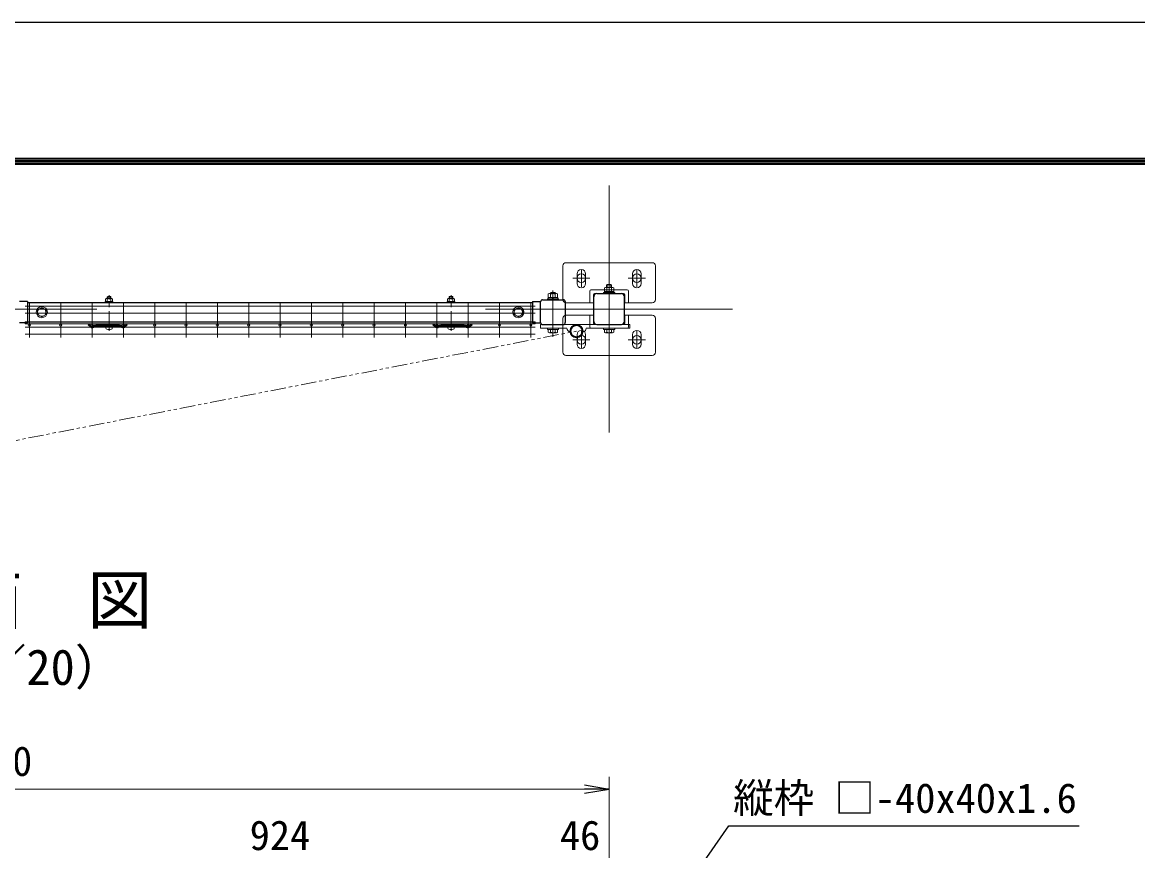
# Model space of a CAD drawing. Units: millimetres, scale not verified. Extents: x -6052 to 2348, y -2970 to 2970.
# Drawn here: x -1717 to 89, y 1628 to 2970 of the extents above; entities that cross this region are included whole.
import ezdxf
from ezdxf.enums import TextEntityAlignment as Align

# ---------------------------------------------------------------- set-up
doc = ezdxf.new("R2010")
doc.units = ezdxf.units.MM
doc.header["$LTSCALE"] = 20
doc.linetypes.add('USER1', pattern=[50.8, 31.75, -6.35, 6.35, -6.35])
doc.linetypes.add('USER2', pattern=[2.5, 1.25, -0.25, 0.25, -0.25, 0.25, -0.25])
doc.layers.add('0-1_D-TTL-TXT', color=7, linetype='Continuous')
for name, color, linetype, lineweight in [('0-2_D-STR-TXT', 7, 'Continuous', 13), ('0-3_D-STR1', 1, 'Continuous', 25), ('0-4_D-BMK', 2, 'USER1', 13), ('0-5_D-STR-DIM', 7, 'Continuous', 13), ('0-6_0', 7, 'Continuous', 25), ('0-7_D-STR3', 3, 'Continuous', 13), ('0-8_D-STR2', 7, 'Continuous', 13), ('0-9_D-TTL', 7, 'Continuous', 25)]:
    doc.layers.add(name, color=color, linetype=linetype, lineweight=lineweight)
doc.styles.add('ＭＳ ゴシック', font='')
doc.styles.get('ＭＳ ゴシック').set_extended_font_data('MS Gothic')

# ---------------------------------------------------------------- blocks, each defined once
blk = doc.blocks.new('_Open')
at = {"layer": '0-6_0'}
blk.add_line((-20, 3.33), (0, 0), dxfattribs=at)
blk.add_lwpolyline([(-20, -3.33), (0, 0), (-20, 0)], dxfattribs=at)
blk = doc.blocks.new('A$C982ee5ca')
at = {"layer": '0-4_D-BMK'}
blk.add_line((0, -150), (0, 1008), dxfattribs=at)
at = {"layer": '0-7_D-STR3'}
for p, q in [((-125, 798), (125, 798)), ((-125, 766), (-125, 798)), ((-125, 766), (125, 766)), ((-115, 881.6), (-115, 798)), ((-115, 798), (115, 798)), ((-86.6, 898), (86.6, 898)), ((-46, 968), (-60, 954)), ((60, 954), (-60, 954)), ((-60, 954), (-60, 898)), ((-58.2, 881.6), (-58.2, 798)), ((-46, 968), (-46, 898)), ((46, 968), (-46, 968)), ((46, 968), (46, 898)), ((46, 968), (60, 954)), ((58.2, 881.6), (58.2, 798)), ((60, 954), (60, 898)), ((115, 881.6), (115, 798)), ((125, 766), (125, 798)), ((-125, 0), (125, 0)), ((-125, -32), (-125, 0)), ((125, -32), (125, 0)), ((-125, -32), (125, -32)), ((-103.7, -32), (103.7, -32)), ((-103.7, -62.5), (-103.7, -32)), ((103.7, -63.3), (103.7, -32))]:
    blk.add_line(p, q, dxfattribs=at)
for centre, radius, start, end in [((-86.6, 865.2), 32.8, 30, 150), ((0, 786.4), 111.5, 58.543, 121.457), ((86.6, 865.2), 32.8, 30, 150), ((-65.7, -62.5), 38, 180, 253.92714), ((1.3, 170), 280, 253.92714, 285.41383), ((65.7, -63.3), 38, 285.41383, 0)]:
    blk.add_arc(centre, radius, start, end, dxfattribs=at)
blk = doc.blocks.new('ベースプレート部品\u3000平面図')
at = {"layer": '0-7_D-STR3'}
for p, q in [((-16076.5, 106818.2), (-16076.5, 105718.2)), ((-13176.5, 106918.2), (-15976.5, 106918.2)), ((-13076.5, 105718.2), (-13076.5, 106818.2)), ((-15616.5, 106248.2), (-15616.5, 106558.2)), ((-15336.5, 106248.2), (-15336.5, 106558.2)), ((-13816.5, 106248.2), (-13816.5, 106558.2)), ((-13536.5, 106248.2), (-13536.5, 106558.2)), ((-15206.5, 105618.2), (-15206.5, 105998.2)), ((-13986.5, 106038.2), (-15166.5, 106038.2)), ((-14106.5, 105918.2), (-15046.5, 105918.2)), ((-13946.5, 105998.2), (-13946.5, 105618.2)), ((-15976.5, 105618.2), (-15084.8, 105618.2)), ((-15086.5, 105618.2), (-15086.5, 105878.2)), ((-14066.5, 105618.2), (-14066.5, 105878.2)), ((-14064.8, 105618.2), (-13176.5, 105618.2))]:
    blk.add_line(p, q, dxfattribs=at)
for centre, radius, start, end in [((-15976.5, 106818.2), 100, 90, 180), ((-15476.5, 106558.2), 140, 0, 180), ((-13676.5, 106558.2), 140, 0, 180), ((-13176.5, 106818.2), 100, 0, 90), ((-15476.5, 106248.2), 140, 180, 0), ((-13676.5, 106248.2), 140, 180, 0), ((-15166.5, 105998.2), 40, 90, 180), ((-15046.5, 105878.2), 40, 90, 180), ((-14106.5, 105878.2), 40, 0, 90), ((-13986.5, 105998.2), 40, 0, 90), ((-15976.5, 105718.2), 100, 180, 270), ((-13176.5, 105718.2), 100, 270, 0)]:
    blk.add_arc(centre, radius, start, end, dxfattribs=at)
blk = doc.blocks.new('MLeader5')
at = {"layer": '0-2_D-STR-TXT', "lineweight": 25}
blk.add_line((-809.44, 1316.52), (-837.75, 1287.49), dxfattribs=at)
for points in [[(-814.92, 1320.33), (-572.71, 1668.66), (-19.76, 1668.66), (-5.45, 1668.66)], [(-820.39, 1324.14), (-837.75, 1287.49), (-814.92, 1320.33)]]:
    blk.add_lwpolyline(points, dxfattribs=at)

msp = doc.modelspace()

# ---------------------------------------------------------------- linework, layer by layer
at = {"layer": '0-3_D-STR1'}
for p, q in [((-786.66, 2530.61), (-746.86, 2530.61)), ((-1708.76, 2518.06), (-1721.82, 2518.06)), ((-1708.76, 2518.06), (-1708.76, 2483.16)), ((-1708.76, 2516.11), (-890.76, 2516.11)), ((-890.76, 2518.04), (-890.76, 2483.14)), ((-890.76, 2518.04), (-877.76, 2518.04)), ((-877.76, 2483.81), (-877.76, 2517.36)), ((-874.56, 2520.61), (-840.96, 2520.61)), ((-837.76, 2518.11), (-837.76, 2483.81)), ((-791.76, 2485.71), (-791.76, 2525.51)), ((-741.76, 2485.71), (-741.76, 2525.51)), ((-1708.76, 2483.16), (-1721.76, 2483.16)), ((-1708.76, 2485.11), (-890.76, 2485.11)), ((-890.76, 2483.14), (-877.76, 2483.14)), ((-874.56, 2480.61), (-840.96, 2480.61)), ((-786.66, 2480.61), (-746.86, 2480.61))]:
    msp.add_line(p, q, dxfattribs=at)
for centre, radius, start, end in [((-786.66, 2525.51), 5.1, 90.00031, 179.99985), ((-746.86, 2525.51), 5.1, 0, 90.00028), ((-874.56, 2517.41), 3.2, 90.00001, 179.99999), ((-840.96, 2517.41), 3.2, 359.9993, 90.00003), ((-874.56, 2483.81), 3.2, 179.99928, 270.00003), ((-840.96, 2483.81), 3.2, 270, 359.99916), ((-786.66, 2485.71), 5.1, 179.99984, 269.99973), ((-746.86, 2485.71), 5.1, 269.9997, 0)]:
    msp.add_arc(centre, radius, start, end, dxfattribs=at)
at = {"layer": '0-4_D-BMK'}
for p, q in [((-766.76, 2305.61), (-766.76, 2705.61)), ((-811.76, 2569.61), (-811.76, 2541.61)), ((-721.76, 2569.61), (-721.76, 2541.61)), ((-825.76, 2555.61), (-797.76, 2555.61)), ((-735.76, 2555.61), (-707.76, 2555.61)), ((-857.76, 2460.8), (-857.76, 2535.79)), ((-1596.76, 2505.61), (-1996.76, 2505.61)), ((-566.76, 2505.61), (-966.76, 2505.61)), ((-811.76, 2441.61), (-811.76, 2469.61)), ((-721.76, 2441.61), (-721.76, 2469.61)), ((-825.76, 2455.61), (-797.76, 2455.61)), ((-735.76, 2455.61), (-707.76, 2455.61))]:
    msp.add_line(p, q, dxfattribs=at)
at = {"layer": '0-4_D-BMK', "linetype": 'USER2'}
msp.add_line((-1756.5, 2287.26), (-819.56, 2469.81), dxfattribs=at)
at = {"layer": '0-5_D-STR-DIM'}
for p, q in [((-766.75, 1444.07), (-766.75, 1748.23)), ((-806.75, 1728.23), (-2726.75, 1728.23))]:
    msp.add_line(p, q, dxfattribs=at)
at = {"layer": '0-7_D-STR3'}
for p, q in [((-865.26, 2524.21), (-865.26, 2530.01)), ((-863.54, 2530.71), (-851.99, 2530.71)), ((-861.76, 2531.61), (-860.76, 2532.61)), ((-861.76, 2530.71), (-861.76, 2531.61)), ((-861.51, 2524.21), (-861.51, 2530.01)), ((-854.76, 2530.71), (-854.76, 2532.61)), ((-854.01, 2524.21), (-854.01, 2530.01)), ((-853.76, 2530.71), (-853.76, 2531.61)), ((-850.26, 2524.21), (-850.26, 2530.01)), ((-775.76, 2530.61), (-775.76, 2532.21)), ((-775.76, 2532.21), (-757.76, 2532.21)), ((-757.76, 2530.61), (-775.76, 2530.61)), ((-774.46, 2532.21), (-759.06, 2532.21)), ((-774.26, 2534.21), (-774.26, 2540.01)), ((-774.26, 2534.21), (-759.26, 2534.21)), ((-772.54, 2540.71), (-760.99, 2540.71)), ((-770.76, 2544.61), (-769.76, 2545.61)), ((-770.76, 2540.71), (-770.76, 2544.61)), ((-770.51, 2534.21), (-770.51, 2540.01)), ((-767.83, 2532.21), (-766.67, 2534.21)), ((-767.13, 2532.21), (-765.98, 2534.21)), ((-763.76, 2540.71), (-763.76, 2545.61)), ((-763.01, 2534.21), (-763.01, 2540.01)), ((-762.76, 2540.71), (-762.76, 2544.61)), ((-759.26, 2534.21), (-759.26, 2540.01)), ((-759.06, 2532.21), (-759.06, 2534.21)), ((-757.76, 2530.61), (-757.76, 2532.21)), ((-866.76, 2520.61), (-866.76, 2522.21)), ((-866.76, 2522.21), (-848.76, 2522.21)), ((-848.76, 2520.61), (-866.76, 2520.61)), ((-865.46, 2522.21), (-850.06, 2522.21)), ((-865.26, 2524.21), (-850.26, 2524.21)), ((-858.83, 2522.21), (-857.67, 2524.21)), ((-858.13, 2522.21), (-856.98, 2524.21)), ((-850.06, 2522.21), (-850.06, 2524.21)), ((-848.76, 2520.61), (-848.76, 2522.21)), ((-1685.76, 2508.34), (-1692.76, 2504.3)), ((-1692.76, 2504.3), (-1692.76, 2496.88)), ((-1685.76, 2492.84), (-1692.76, 2496.88)), ((-1685.76, 2508.34), (-1678.76, 2504.3)), ((-1685.76, 2492.84), (-1678.76, 2496.88)), ((-1678.76, 2504.3), (-1678.76, 2496.88)), ((-913.76, 2508.34), (-920.76, 2504.3)), ((-920.76, 2504.3), (-920.76, 2496.88)), ((-913.76, 2492.84), (-920.76, 2496.88)), ((-913.76, 2508.34), (-906.76, 2504.3)), ((-913.76, 2492.84), (-906.76, 2496.88)), ((-906.76, 2504.3), (-906.76, 2496.88)), ((-1610.71, 2480), (-1609.66, 2481.21)), ((-1610.71, 2480), (-1606, 2475.94)), ((-1609.66, 2481.21), (-1604.95, 2477.15)), ((-1601.07, 2478.99), (-1603.06, 2477.18)), ((-1599.99, 2477.81), (-1601.98, 2476)), ((-1599.99, 2479.41), (-1597.49, 2479.41)), ((-1599.99, 2477.81), (-1557.99, 2477.81)), ((-1597.49, 2481.21), (-1560.49, 2481.21)), ((-1597.49, 2479.41), (-1597.49, 2481.21)), ((-1560.49, 2479.41), (-1597.49, 2479.41)), ((-1593.99, 2479.41), (-1593.99, 2477.81)), ((-1563.99, 2479.41), (-1563.99, 2477.81)), ((-1560.49, 2479.41), (-1560.49, 2481.21)), ((-1560.49, 2479.41), (-1557.99, 2479.41)), ((-1557.99, 2477.81), (-1556.01, 2476)), ((-1556.91, 2478.99), (-1554.93, 2477.18)), ((-1548.32, 2481.21), (-1553.03, 2477.15)), ((-1547.28, 2480), (-1551.99, 2475.94)), ((-1547.28, 2480), (-1548.32, 2481.21)), ((-1052.24, 2480), (-1051.19, 2481.21)), ((-1052.24, 2480), (-1047.53, 2475.94)), ((-1051.19, 2481.21), (-1046.48, 2477.15)), ((-1042.6, 2478.99), (-1044.59, 2477.18)), ((-1041.52, 2477.81), (-1043.51, 2476)), ((-1041.52, 2479.41), (-1039.02, 2479.41)), ((-1041.52, 2477.81), (-999.52, 2477.81)), ((-1039.02, 2481.21), (-1002.02, 2481.21)), ((-1039.02, 2479.41), (-1039.02, 2481.21)), ((-1002.02, 2479.41), (-1039.02, 2479.41)), ((-1035.52, 2479.41), (-1035.52, 2477.81)), ((-1005.52, 2479.41), (-1005.52, 2477.81)), ((-1002.02, 2479.41), (-1002.02, 2481.21)), ((-1002.02, 2479.41), (-999.52, 2479.41)), ((-999.52, 2477.81), (-997.54, 2476)), ((-998.44, 2478.99), (-996.46, 2477.18)), ((-989.85, 2481.21), (-994.56, 2477.15)), ((-988.81, 2480), (-993.52, 2475.94)), ((-988.81, 2480), (-989.85, 2481.21)), ((-733.36, 2480.61), (-877.76, 2480.61)), ((-866.76, 2474.61), (-848.76, 2474.61)), ((-866.76, 2472.61), (-866.76, 2474.61)), ((-866.76, 2472.61), (-848.76, 2472.61)), ((-865.26, 2468.19), (-865.26, 2472.61)), ((-865.26, 2472.61), (-850.26, 2472.61)), ((-863.39, 2467.11), (-852.13, 2467.11)), ((-861.52, 2468.19), (-861.52, 2472.61)), ((-854, 2468.19), (-854, 2472.61)), ((-850.26, 2468.19), (-850.26, 2472.61)), ((-848.76, 2472.61), (-848.76, 2474.61)), ((-775.76, 2474.61), (-757.76, 2474.61)), ((-775.76, 2472.61), (-775.76, 2474.61)), ((-775.76, 2472.61), (-757.76, 2472.61)), ((-774.26, 2468.19), (-774.26, 2472.61)), ((-774.26, 2472.61), (-759.26, 2472.61)), ((-772.39, 2467.11), (-761.13, 2467.11)), ((-770.52, 2468.19), (-770.52, 2472.61)), ((-763, 2468.19), (-763, 2472.61)), ((-759.26, 2468.19), (-759.26, 2472.61)), ((-757.76, 2472.61), (-757.76, 2474.61))]:
    msp.add_line(p, q, dxfattribs=at)
for points in [[(-861.76, 2531.61), (-853.76, 2531.61), (-854.76, 2532.61)], [(-860.76, 2530.71), (-860.76, 2532.61), (-854.76, 2532.61)], [(-774.46, 2532.21), (-774.46, 2534.21), (-759.06, 2534.21)], [(-770.76, 2544.61), (-762.76, 2544.61), (-763.76, 2545.61)], [(-769.76, 2540.71), (-769.76, 2545.61), (-763.76, 2545.61)], [(-865.46, 2522.21), (-865.46, 2524.21), (-850.06, 2524.21)], [(-877.76, 2480.61), (-877.76, 2474.61), (-835.23, 2474.61)], [(-803.88, 2474.61), (-733.36, 2474.61), (-733.36, 2480.61)]]:
    msp.add_lwpolyline(points, dxfattribs=at)
for centre, radius in [((-811.76, 2555.61), 7), ((-721.76, 2555.61), 7), ((-1685.76, 2500.59), 9), ((-1685.76, 2500.59), 6.71), ((-913.76, 2500.59), 9), ((-913.76, 2500.59), 6.71), ((-819.56, 2469.81), 10.8), ((-819.56, 2469.81), 10), ((-819.56, 2469.81), 9), ((-811.76, 2455.61), 7), ((-721.76, 2455.61), 7)]:
    msp.add_circle(centre, radius, dxfattribs=at)
for centre, radius, start, end in [((-863.38, 2527.87), 2.85, 48.83491, 131.16509), ((-857.76, 2520.32), 10.39, 68.85295, 111.14705), ((-852.13, 2527.86), 2.85, 48.86505, 131.13495), ((-772.38, 2537.87), 2.85, 48.83491, 131.16509), ((-766.76, 2530.32), 10.39, 68.85295, 111.14705), ((-761.13, 2537.86), 2.85, 48.86505, 131.13495), ((-1604.02, 2478.24), 3.03, 229.26286, 312.38442), ((-1604.02, 2478.24), 1.43, 229.26286, 312.38442), ((-1599.99, 2477.81), 1.6, 90, 132.38442), ((-1557.99, 2477.81), 1.6, 47.61558, 90), ((-1553.97, 2478.24), 3.03, 227.61558, 310.73714), ((-1553.97, 2478.24), 1.43, 227.61558, 310.73714), ((-1045.55, 2478.24), 3.03, 229.26286, 312.38442), ((-1045.55, 2478.24), 1.43, 229.26286, 312.38442), ((-1041.52, 2477.81), 1.6, 90, 132.38442), ((-999.52, 2477.81), 1.6, 47.61558, 90), ((-995.5, 2478.24), 3.03, 227.61558, 310.73714), ((-995.5, 2478.24), 1.43, 227.61558, 310.73714), ((-863.39, 2469.27), 2.16, 210, 330), ((-857.76, 2474.19), 7.08, 237.93138, 302.06862), ((-852.13, 2469.27), 2.16, 210, 330), ((-829.23, 2474.61), 6, 180, 259.73982), ((-809.88, 2474.61), 6, 280.26018, 0), ((-772.39, 2469.27), 2.16, 210, 330), ((-766.76, 2474.19), 7.08, 237.93138, 302.06862), ((-761.13, 2469.27), 2.16, 210, 330)]:
    msp.add_arc(centre, radius, start, end, dxfattribs=at)
at = {"layer": '0-8_D-STR2'}
for p, q in [((-1705.92, 2515.81), (-1705.92, 2459.81)), ((-1655.15, 2515.81), (-1655.15, 2459.81)), ((-1604.38, 2515.81), (-1604.38, 2459.81)), ((-1553.61, 2515.81), (-1553.61, 2459.81)), ((-1502.84, 2515.81), (-1502.84, 2459.81)), ((-1452.07, 2515.81), (-1452.07, 2459.81)), ((-1401.3, 2515.81), (-1401.3, 2459.81)), ((-1350.53, 2515.81), (-1350.53, 2459.81)), ((-1299.76, 2515.81), (-1299.76, 2459.81)), ((-1248.99, 2515.81), (-1248.99, 2459.81)), ((-1198.22, 2515.81), (-1198.22, 2459.81)), ((-1147.45, 2515.81), (-1147.45, 2459.81)), ((-1096.68, 2515.81), (-1096.68, 2459.81)), ((-1045.91, 2515.81), (-1045.91, 2459.81)), ((-995.14, 2515.81), (-995.14, 2459.81)), ((-944.37, 2515.81), (-944.37, 2459.81)), ((-893.6, 2515.81), (-893.6, 2459.81)), ((-1712.89, 2510.41), (-886.63, 2510.41)), ((-1712.89, 2499.11), (-886.63, 2499.11)), ((-1712.92, 2485.11), (-886.6, 2485.11)), ((-1712.92, 2481.51), (-1712.92, 2485.11)), ((-1712.92, 2481.51), (-886.6, 2481.51)), ((-1712.89, 2476.51), (-886.63, 2476.51)), ((-886.6, 2481.51), (-886.6, 2485.11)), ((-1712.89, 2465.21), (-886.63, 2465.21))]:
    msp.add_line(p, q, dxfattribs=at)
for centre in [(-1705.92, 2479.71), (-1655.15, 2479.71), (-1604.38, 2479.71), (-1553.61, 2479.71), (-1502.84, 2479.71), (-1452.07, 2479.71), (-1401.3, 2479.71), (-1350.53, 2479.71), (-1299.76, 2479.71), (-1248.99, 2479.71), (-1198.22, 2479.71), (-1147.45, 2479.71), (-1096.68, 2479.71), (-1045.91, 2479.71), (-995.14, 2479.71), (-944.37, 2479.71), (-893.6, 2479.71)]:
    msp.add_circle(centre, 1.8, dxfattribs=at)
at = {"layer": '0-9_D-TTL', "color": 2}
msp.add_lwpolyline([(-6052.49, 2970), (2347.51, 2970), (2347.51, -2970), (-6052.49, -2970)], close=True, dxfattribs=at)
at = {"layer": '0-9_D-TTL'}
for points in [[(-5782.49, 2750), (2077.51, 2750), (2077.51, -2750), (-5782.49, -2750)], [(-5779.99, 2747.5), (2075.01, 2747.5), (2075.01, -2747.5), (-5779.99, -2747.5)], [(-5777.49, 2745), (2072.51, 2745), (2072.51, -2745), (-5777.49, -2745)], [(-5774.99, 2742.5), (2070.01, 2742.5), (2070.01, -2742.5), (-5774.99, -2742.5)], [(-5772.49, 2740), (2067.51, 2740), (2067.51, -2740), (-5772.49, -2740)]]:
    msp.add_lwpolyline(points, close=True, dxfattribs=at)

# ---------------------------------------------------------------- block references
at = {"layer": '0-2_D-STR-TXT'}
msp.add_blockref('MLeader5', (0, 0), dxfattribs=at)
at = {"layer": '0-5_D-STR-DIM'}
for name, p, xscale, yscale in [('A$C982ee5ca', (-1576.76, 2477.81), 0.05, 0.05), ('A$C982ee5ca', (-1022.76, 2477.81), 0.05, 0.05), ('_Open', (-766.75, 1728.23), 2, 2)]:
    msp.add_blockref(name, p, dxfattribs=dict(at, xscale=xscale, yscale=yscale))
at = {"layer": '0-7_D-STR3', "xscale": 0.05, "yscale": 0.05}
msp.add_blockref('ベースプレート部品\u3000平面図', (-37.93, -2765.3), dxfattribs=at)
at = {"layer": '0-7_D-STR3', "xscale": -0.05, "yscale": 0.05, "rotation": 180}
msp.add_blockref('ベースプレート部品\u3000平面図', (-37.93, 7776.52), dxfattribs=at)

# ---------------------------------------------------------------- texts
at = {"layer": '0-1_D-TTL-TXT', "style": 'ＭＳ ゴシック'}
for s, height, p in [('平\u3000面\u3000図', 76.98, (-2031.85, 1972.74)), ('（S=1／20）', 57.77, (-1986.37, 1879.54))]:
    msp.add_text(s, height=height, dxfattribs=at).set_placement(p, align=Align.BOTTOM_LEFT)
at = {"layer": '0-2_D-STR-TXT', "style": 'ＭＳ ゴシック'}
msp.add_text('縦枠 □-40x40x1.6', height=48.09, dxfattribs=at).set_placement((-565.76, 1675.25), align=Align.BOTTOM_LEFT)
at = {"layer": '0-5_D-STR-DIM', "style": 'ＭＳ ゴシック'}
for s, p in [('2000', (-1832, 1734.98)), ('924', (-1349, 1614.98)), ('46', (-846.48, 1614.98))]:
    msp.add_text(s, height=48.09, dxfattribs=at).set_placement(p, align=Align.BOTTOM_LEFT)

doc.saveas('drawing.dxf')
